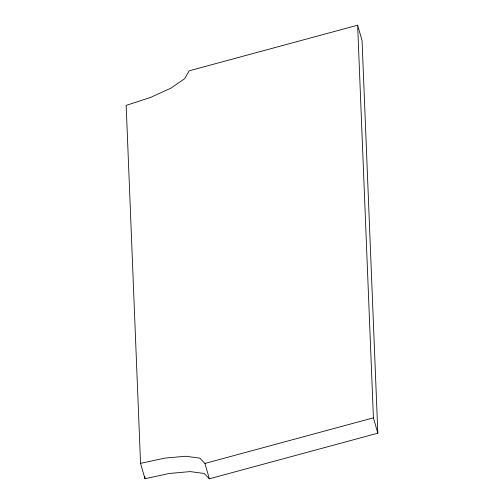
<?xml version="1.0" encoding="UTF-8"?>
<svg xmlns="http://www.w3.org/2000/svg" width="504" height="504" viewBox="0 0 504 504"><rect width="100%" height="100%" fill="white"/><g stroke="black" fill="none" stroke-linecap="round" stroke-linejoin="round"><path stroke-width="0.76" d="M357.638 25.2L189.164 70.818L184.584 78.756L171.001 88.118L150.488 97.467L126.17 105.38L140.547 463.371L144.969 478.724L169.394 473.445L190.21 471.605L204.246 473.483L209.355 478.8L377.83 433.182L362.061 40.559L357.638 25.2L373.414 417.829L377.83 433.182M140.547 463.371L164.972 458.092L185.787 456.246L199.823 458.13L204.939 463.441L373.414 417.829M204.939 463.441L209.355 478.8M144.875 476.368L144.969 478.724"/></g></svg>
